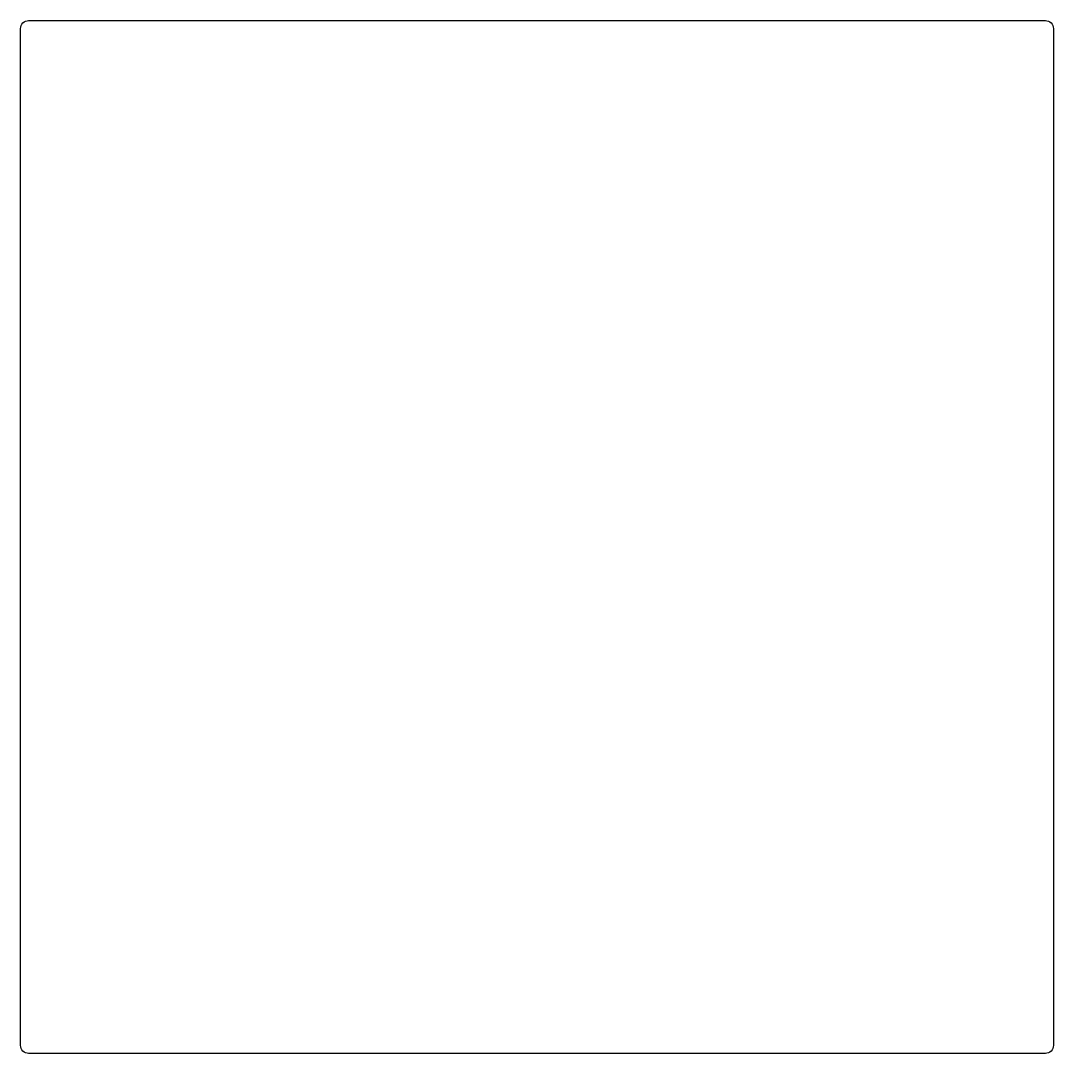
# Model space of a CAD drawing. Header units: millimetres. Extents: x -379 to 79, y -416 to 42.
import ezdxf

# ---------------------------------------------------------------- set-up
doc = ezdxf.new("R2010")
doc.units = ezdxf.units.MM
doc.layers.get('0').update_dxf_attribs({"linetype": 'CONTINUOUS'})

msp = doc.modelspace()

# ---------------------------------------------------------------- linework, layer by layer
msp.add_lwpolyline([(-378.5, -412), (-378.5, 38, -0.414214), (-375, 41.5), (75, 41.5, -0.414214), (78.5, 38), (78.5, -412, -0.414214), (75, -415.5), (-375, -415.5, -0.414214)], format="xyb", close=True)

doc.saveas('drawing.dxf')
